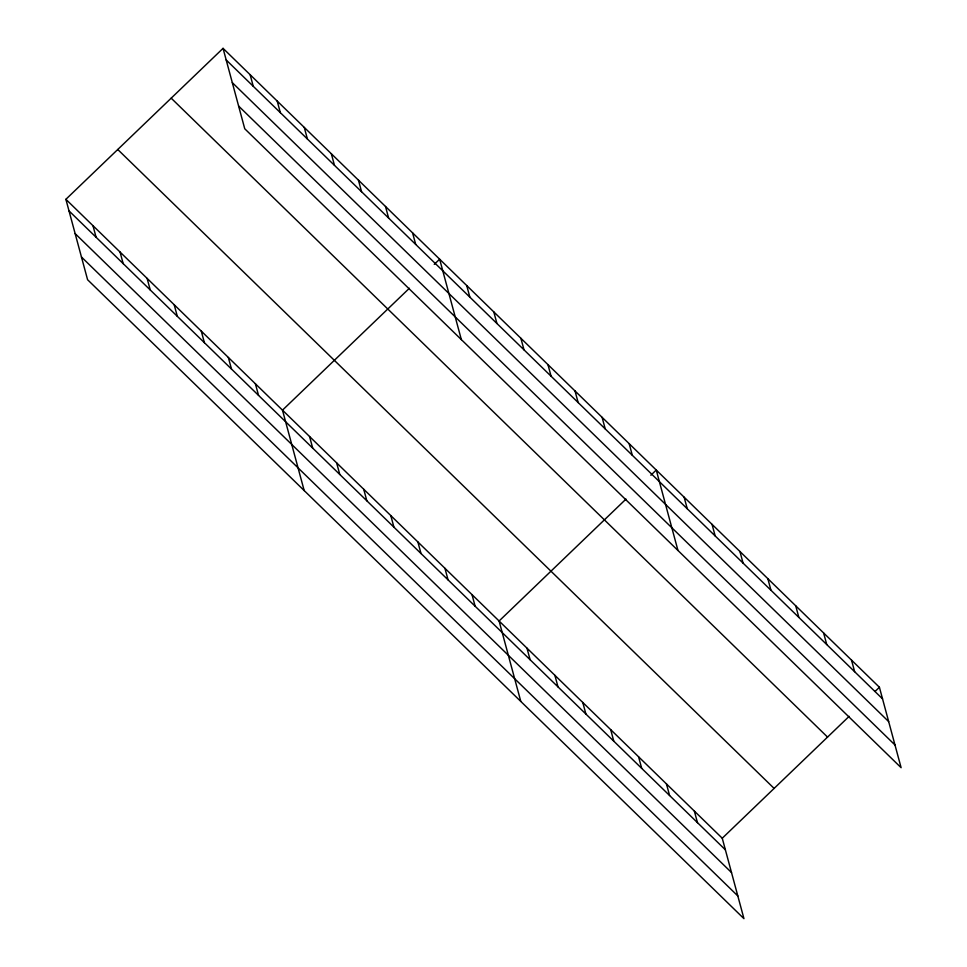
<?xml version="1.0" encoding="UTF-8"?>
<svg xmlns="http://www.w3.org/2000/svg" width="967" height="967" viewBox="0 0 967 967"><rect width="100%" height="100%" fill="white"/><g stroke="black" fill="none" stroke-linecap="round" stroke-linejoin="round"><path stroke-width="1.45" d="M65.889 199.311L722.252 838.232L743.949 918.65L87.586 279.729L65.889 199.311L223.051 48.35L879.414 687.271L901.111 767.689L244.748 128.768L223.051 48.35M409.392 288.251L282.485 410.153L304.182 490.571M434.243 264.378L439.647 259.192L461.344 339.61M626 499.093L499.093 621.007L520.79 701.413M650.851 475.232L656.255 470.035L677.952 550.453M722.252 838.232L849.159 716.329M875.087 691.417L879.414 687.271M226.181 59.942L882.533 698.863M232.31 82.654L888.661 721.575M238.619 106.056L894.983 744.977M171.183 98.163L827.547 737.084M117.756 149.498L774.12 788.419M69.02 210.903L725.383 849.824M75.148 233.615L731.511 872.536M81.458 257.017L737.821 895.938M851.516 660.123L854.647 671.702M823.618 632.962L826.749 644.554M795.72 605.813L798.851 617.393M767.834 578.653L770.953 590.245M739.936 551.504L743.067 563.084M712.038 524.344L715.169 535.936M684.14 497.195L687.271 508.775M629.179 443.684L632.297 455.264M602.103 417.333L605.221 428.913M694.354 811.083L697.485 822.663M575.027 390.97L578.145 402.562M666.456 783.923L669.587 795.515M547.951 364.619L551.081 376.199M638.571 756.774L641.689 768.354M520.875 338.257L524.005 349.849M610.673 729.614L613.791 741.206M493.799 311.906L496.929 323.486M582.775 702.465L585.905 714.045M466.723 285.555L469.853 297.135M554.877 675.304L558.007 686.896M526.979 648.156L530.109 659.736M412.571 232.842L415.701 244.421M385.507 206.479L388.625 218.071M472.017 594.645L475.135 606.236M358.431 180.128L361.549 191.708M444.941 568.294L448.059 579.874M331.355 153.777L334.473 165.357M417.865 541.931L420.996 553.523M304.279 127.414L307.397 139.006M390.789 515.58L393.92 527.16M277.203 101.064L280.333 112.643M363.713 489.229L366.844 500.809M250.127 74.701L253.257 86.293M336.637 462.867L339.768 474.459M309.561 436.516L312.692 448.096M255.409 383.802L258.54 395.382M228.345 357.452L231.464 369.031M201.269 331.089L204.388 342.681M174.193 304.738L177.312 316.318M147.117 278.375L150.236 289.967M120.041 252.024L123.172 263.616M92.965 225.674L96.096 237.253"/></g></svg>
